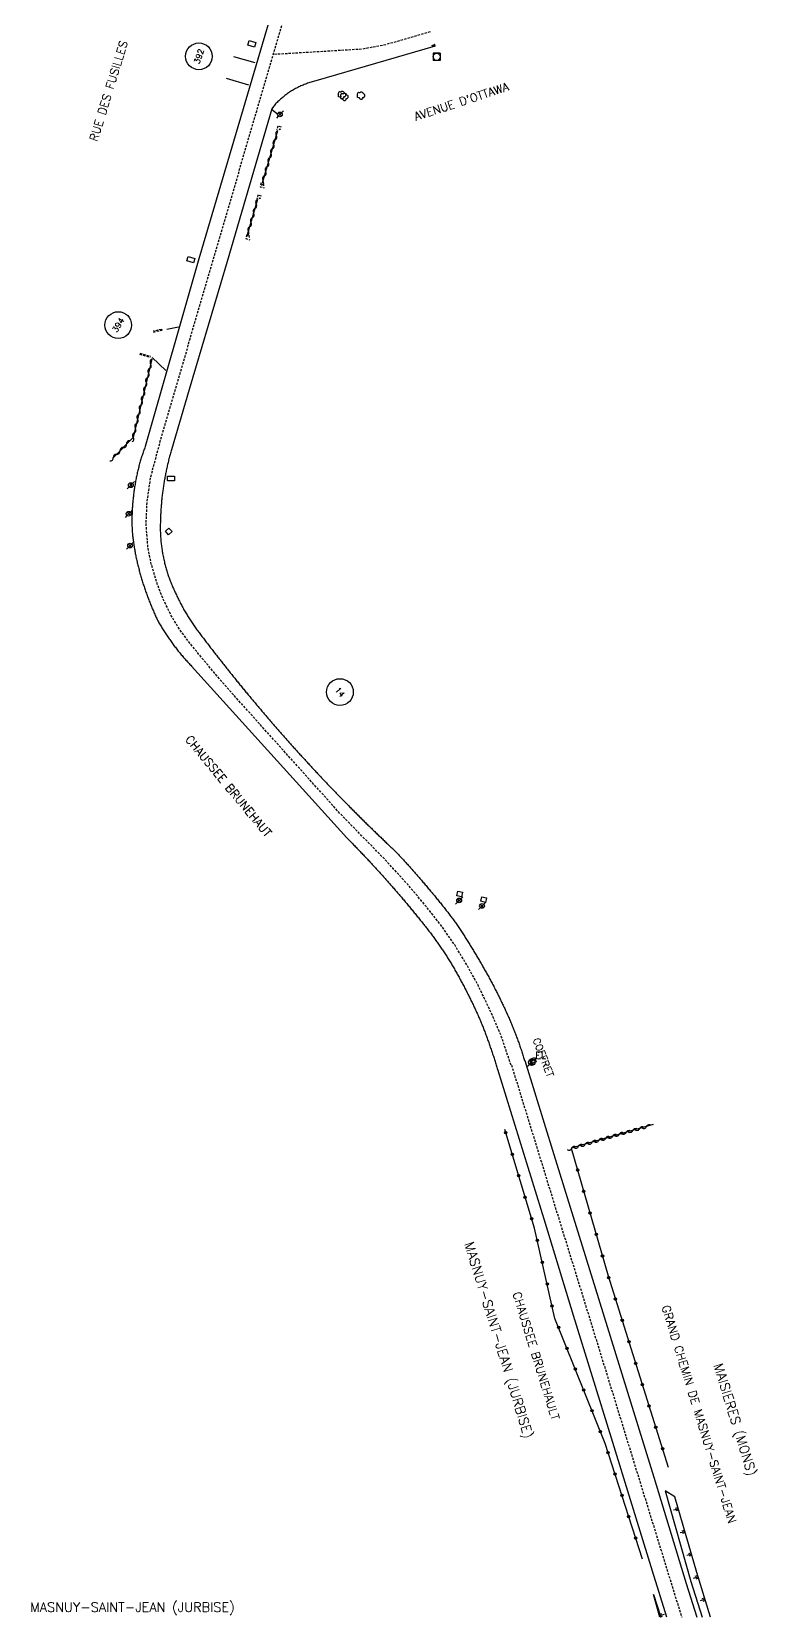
# Model space of a CAD drawing. Header units: millimetres. Extents: x 120176 to 121000, y 132000 to 133000.
# Drawn here: x 120506.4 to 120660.2, y 132000 to 132335.8 of the extents above; entities that cross this region are included whole.
import ezdxf
from ezdxf.enums import TextEntityAlignment as Align

# ---------------------------------------------------------------- set-up
doc = ezdxf.new("R2010")
doc.units = ezdxf.units.MM
doc.linetypes.add('DASHED', pattern=[0.75, 0.5, -0.25])
doc.layers.get('0').update_dxf_attribs({"linetype": 'CONTINUOUS'})
for name, color, linetype in [('W0001', 6, 'DASHED'), ('W0008', 7, 'CONTINUOUS'), ('W0017', 7, 'CONTINUOUS'), ('W0100', 7, 'CONTINUOUS'), ('W0112', 1, 'DASHED'), ('W0211', 2, 'CONTINUOUS'), ('W0300', 7, 'CONTINUOUS'), ('W0310', 3, 'CONTINUOUS'), ('W0322', 7, 'CONTINUOUS'), ('W0400', 7, 'CONTINUOUS'), ('W0420', 7, 'CONTINUOUS'), ('W0454', 7, 'CONTINUOUS'), ('W0471', 7, 'CONTINUOUS'), ('W0980', 7, 'CONTINUOUS'), ('W0984', 7, 'CONTINUOUS'), ('W0989', 7, 'CONTINUOUS'), ('W0991', 7, 'CONTINUOUS'), ('W1102', 7, 'CONTINUOUS'), ('W1471', 7, 'CONTINUOUS')]:
    doc.layers.add(name, color=color, linetype=linetype)
doc.styles.get("Standard").update_dxf_attribs({"font": 'romans.shx', "width": 0.85})

# ---------------------------------------------------------------- blocks, each defined once
blk = doc.blocks.new('T420')
for p, q in [((0.75, 0.75), (-0.75, 0.75)), ((-0.75, 0.75), (-0.75, -0.75)), ((0.75, 0.75), (0.75, -0.75)), ((0.75, -0.75), (-0.75, -0.75))]:
    blk.add_line(p, q)
blk.add_ellipse((0, 0), major_axis=(-0.53, 0.53), ratio=1, start_param=3.926991, end_param=10.210176)
blk = doc.blocks.new('T400')
for p, q in [((-0.15, 0.3), (0.15, 0.3)), ((-0.15, -0.25), (-0.15, 0.3)), ((-0.15, 0.15), (0.15, 0.15)), ((-0.15, 0), (0.15, 0)), ((0.15, 0.3), (0.15, -0.25)), ((-0.15, -0.15), (0.15, -0.15)), ((-0.15, -0.25), (-0.15, -0.3)), ((-0.15, -0.3), (0.15, -0.3)), ((0.15, -0.3), (0.15, -0.25))]:
    blk.add_line(p, q)
blk = doc.blocks.new('T300')
for p, q in [((-0.8, 0.51), (-0.86, 0.34)), ((-0.86, 0.34), (-0.86, 0.17)), ((-0.86, 0.17), (-0.74, 0.06)), ((-0.69, 0.63), (-0.8, 0.51)), ((-0.8, -0.06), (-0.74, 0.06)), ((-0.74, 0.06), (-0.69, 0.11)), ((-0.57, 0.69), (-0.69, 0.63)), ((-0.46, 0.69), (-0.57, 0.69)), ((-0.29, 0.63), (-0.46, 0.69)), ((-0.29, 0.63), (-0.17, 0.74)), ((-0.23, 0.57), (-0.29, 0.63)), ((-0.17, 0.74), (-0.06, 0.8)), ((-0.06, 0.8), (0.06, 0.8)), ((0.06, 0.8), (0.23, 0.74)), ((0.23, 0.74), (0.34, 0.63)), ((0.34, 0.63), (0.4, 0.51)), ((0.46, 0.46), (0.34, 0.46)), ((0.4, 0.51), (0.4, 0.46)), ((0.57, 0.4), (0.46, 0.46)), ((0.57, 0.4), (0.69, 0.29)), ((0.69, 0.29), (0.74, 0.17)), ((0.74, 0.06), (0.69, -0.17)), ((0.74, 0.17), (0.74, 0.06)), ((-0.8, -0.17), (-0.8, -0.06)), ((-0.8, -0.23), (-0.8, -0.17)), ((-0.74, -0.34), (-0.8, -0.23)), ((-0.69, -0.4), (-0.74, -0.34)), ((-0.51, -0.46), (-0.69, -0.4)), ((-0.4, -0.46), (-0.51, -0.46)), ((-0.4, -0.46), (-0.34, -0.46)), ((-0.34, -0.46), (-0.34, -0.4)), ((-0.34, -0.51), (-0.34, -0.46)), ((-0.29, -0.63), (-0.34, -0.51)), ((-0.17, -0.74), (-0.29, -0.63)), ((-0.06, -0.8), (-0.17, -0.74)), ((0.06, -0.8), (-0.06, -0.8)), ((0.17, -0.74), (0.06, -0.8)), ((0.23, -0.69), (0.17, -0.74)), ((0.29, -0.46), (0.23, -0.46)), ((0.29, -0.63), (0.23, -0.69)), ((0.46, -0.4), (0.29, -0.46)), ((0.34, -0.51), (0.29, -0.63)), ((0.34, -0.51), (0.34, -0.46)), ((0.57, -0.34), (0.46, -0.4)), ((0.63, -0.29), (0.57, -0.34)), ((0.69, -0.17), (0.63, -0.29))]:
    blk.add_line(p, q)
blk = doc.blocks.new('T454')
for p, q in [((-0.25, 0.25), (0.25, -0.25)), ((-0.25, -0.25), (0.25, 0.25)), ((0.75, 0.75), (0.375, 0.375)), ((-0.375, -0.375), (-0.75, -0.75))]:
    blk.add_line(p, q)
blk.add_ellipse((0, 0), major_axis=(0.354, 0.354), ratio=1, start_param=5.497787143782138, end_param=11.78097245096172)
blk = doc.blocks.new('t112o')
at = {"color": 0, "linetype": 'Continuous'}
for p, q in [((-0.5, 0.5), (0.5, 0.5)), ((-0.5, -0.5), (-0.5, 0.5)), ((0.5, 0.5), (0.5, -0.5)), ((0.5, -0.5), (-0.5, -0.5))]:
    blk.add_line(p, q, dxfattribs=at)
blk = doc.blocks.new('t310o')
at = {"color": 0, "linetype": 'Continuous'}
for centre, start, end in [((-0.5, 0.38), 216.8699, 323.1304), ((0.5, -0.37), 36.8699, 143.1303)]:
    blk.add_arc(centre, 0.625, start, end, dxfattribs=at)
blk = doc.blocks.new('T471')
for p, q in [((-0.333334, 0.333334), (-0.333334, -0.333334)), ((-0.333334, 0.333334), (0.333334, 0.333334)), ((-0.333334, 0), (0, 0)), ((0.500001, 0.500001), (1.000002, 1.000002)), ((-0.500001, -0.500001), (-1.000002, -1.000002)), ((-0.333334, -0.333334), (0.333334, -0.333334))]:
    blk.add_line(p, q)
blk.add_ellipse((0, 0), major_axis=(0.471405, 0.471405), ratio=1, start_param=5.4977871438, end_param=11.780972451)
blk = doc.blocks.new('t211o')
at = {"color": 0, "linetype": 'Continuous'}
for p, q in [((-0.29, 0.5), (-0.29, 0)), ((0, 1), (0, 0)), ((0.29, 0.5), (0.29, 0))]:
    blk.add_line(p, q, dxfattribs=at)
blk = doc.blocks.new('t322o')
at = {"color": 0, "linetype": 'Continuous'}
for radius in [0.25, 0.15]:
    blk.add_circle((0, 0), radius, dxfattribs=at)
blk = doc.blocks.new('T1471')
at = {"color": 0, "linetype": 'Continuous', "flags": 128}
blk.add_lwpolyline([(-0.75, -0.5), (-0.75, 0.5), (0.75, 0.5), (0.75, -0.5), (-0.75, -0.5)], dxfattribs=at)

msp = doc.modelspace()

# ---------------------------------------------------------------- linework, layer by layer
at = {"layer": 'W0001', "flags": 128}
for points in [[(120607.99, 132116.92), (120605.99, 132122.87), (120604.05, 132127.46), (120601.03, 132133.81), (120598.98, 132137.51), (120596.06, 132142.39), (120593.03, 132146.7), (120590.01, 132150.52), (120586.19, 132155.07), (120581.32, 132160.42), (120576.33, 132165.51), (120571.74, 132170.22), (120547.93, 132196.73), (120544.36, 132200.9), (120542.02, 132203.7), (120539.54, 132206.76), (120537.63, 132209.42), (120535.92, 132212.2), (120533.99, 132216.28), (120532.84, 132219.31), (120531.76, 132223.03), (120531.05, 132226.56), (120530.67, 132231.49), (120530.87, 132236.03), (120531.61, 132241.33), (120533.73, 132249.24), (120535.89, 132256.64), (120539.98, 132270.69), (120554.1, 132318.96), (120563.97, 132352.69), (120611.6, 132514.92)], [(120590.84, 132335.74), (120581.36, 132332.98), (120576.43, 132332.05), (120557.6, 132330.92)], [(120608.08, 132116.95), (120615.48, 132092.93), (120624.23, 132064.62), (120642.27, 132006.1), (120644.16, 132000)]]:
    msp.add_lwpolyline(points, dxfattribs=at)
at = {"layer": 'W0008', "flags": 128}
for points in [[(120559.46, 132347.48), (120541.83, 132287.68), (120530.47, 132247.9), (120530.38, 132247.67), (120530.29, 132247.43), (120530.2, 132247.19), (120530.12, 132246.95), (120530.04, 132246.71), (120529.95, 132246.47), (120529.87, 132246.23), (120529.8, 132245.99), (120529.72, 132245.75), (120529.64, 132245.51), (120529.57, 132245.27), (120529.5, 132245.03), (120529.42, 132244.78), (120529.35, 132244.54), (120529.29, 132244.3), (120529.22, 132244.06), (120529.15, 132243.81), (120529.09, 132243.57), (120529.03, 132243.32), (120528.97, 132243.08), (120528.91, 132242.83), (120528.85, 132242.59), (120528.79, 132242.34), (120528.74, 132242.1), (120528.68, 132241.85), (120528.63, 132241.6), (120528.58, 132241.35), (120528.53, 132241.11), (120528.48, 132240.86), (120528.44, 132240.61), (120528.39, 132240.36), (120528.35, 132240.11), (120528.31, 132239.86), (120528.27, 132239.61), (120528.23, 132239.36), (120528.19, 132239.11), (120528.15, 132238.86), (120528.12, 132238.61), (120528.09, 132238.36), (120528.05, 132238.1), (120528.02, 132237.85), (120527.99, 132237.6), (120527.96, 132237.35), (120527.94, 132237.1), (120527.91, 132236.85), (120527.88, 132236.59), (120527.86, 132236.34), (120527.84, 132236.09), (120527.81, 132235.84), (120527.79, 132235.59), (120527.77, 132235.34), (120527.75, 132235.08), (120527.74, 132234.83), (120527.72, 132234.58), (120527.71, 132234.33), (120527.7, 132234.08), (120527.69, 132233.82), (120527.68, 132233.57), (120527.67, 132233.32), (120527.66, 132233.07), (120527.66, 132232.82), (120527.65, 132232.56), (120527.65, 132232.31), (120527.65, 132232.06), (120527.66, 132231.81), (120527.66, 132231.55), (120527.67, 132231.3), (120527.67, 132231.05), (120527.68, 132230.8), (120527.7, 132230.54), (120527.71, 132230.29), (120527.73, 132230.04), (120527.74, 132229.79), (120527.76, 132229.53), (120527.78, 132229.28), (120527.81, 132229.03), (120527.84, 132228.78), (120527.86, 132228.52), (120527.89, 132228.27), (120527.93, 132228.02), (120527.96, 132227.77), (120528, 132227.52), (120528.04, 132227.27), (120528.07, 132227.02), (120528.11, 132226.77), (120528.15, 132226.52), (120528.2, 132226.27), (120528.24, 132226.02), (120528.28, 132225.77), (120528.33, 132225.53), (120528.38, 132225.28), (120528.42, 132225.03), (120528.47, 132224.78), (120528.52, 132224.54), (120528.58, 132224.29), (120528.63, 132224.05), (120528.68, 132223.8), (120528.74, 132223.56), (120528.79, 132223.31), (120528.85, 132223.07), (120528.91, 132222.82), (120528.97, 132222.58), (120529.03, 132222.34), (120529.09, 132222.09), (120529.16, 132221.85), (120529.22, 132221.61), (120529.29, 132221.37), (120529.35, 132221.13), (120529.42, 132220.89), (120529.49, 132220.64), (120529.56, 132220.4), (120529.63, 132220.16), (120529.7, 132219.92), (120529.77, 132219.68), (120529.85, 132219.44), (120529.92, 132219.21), (120530, 132218.97), (120530.07, 132218.73), (120530.15, 132218.49), (120530.23, 132218.25), (120530.31, 132218.01), (120530.39, 132217.78), (120530.47, 132217.54), (120530.56, 132217.3), (120530.64, 132217.07), (120530.72, 132216.83), (120530.81, 132216.59), (120530.9, 132216.36), (120530.98, 132216.12), (120531.07, 132215.89), (120531.16, 132215.65), (120531.25, 132215.42), (120531.34, 132215.19), (120531.43, 132214.95), (120531.53, 132214.72), (120531.62, 132214.48), (120531.72, 132214.25), (120531.81, 132214.02), (120531.91, 132213.79), (120532.01, 132213.55), (120532.1, 132213.32), (120532.2, 132213.09), (120532.3, 132212.86), (120532.4, 132212.63), (120532.5, 132212.39), (120532.61, 132212.16), (120532.71, 132211.93), (120532.82, 132211.71), (120532.93, 132211.48), (120533.04, 132211.26), (120533.15, 132211.03), (120533.27, 132210.81), (120533.39, 132210.59), (120533.51, 132210.37), (120533.64, 132210.16), (120533.76, 132209.94), (120533.89, 132209.73), (120534.02, 132209.51), (120534.15, 132209.3), (120534.28, 132209.09), (120534.42, 132208.88), (120534.55, 132208.67), (120534.69, 132208.46), (120534.83, 132208.25), (120534.97, 132208.04), (120535.11, 132207.84), (120535.25, 132207.63), (120535.4, 132207.43), (120535.54, 132207.22), (120535.68, 132207.02), (120535.83, 132206.81), (120535.97, 132206.61), (120536.12, 132206.41), (120536.27, 132206.2), (120536.41, 132206), (120536.56, 132205.8), (120536.71, 132205.6), (120536.86, 132205.4), (120537.01, 132205.2), (120537.17, 132205), (120537.32, 132204.8), (120537.48, 132204.61), (120537.63, 132204.41), (120537.79, 132204.22), (120537.95, 132204.02), (120538.11, 132203.83), (120538.27, 132203.64), (120538.43, 132203.45), (120538.6, 132203.26), (120538.76, 132203.07), (120538.93, 132202.89), (120539.09, 132202.7), (120539.26, 132202.51), (120539.43, 132202.33), (120539.6, 132202.15), (120539.77, 132201.96), (120539.94, 132201.78), (120540.12, 132201.6), (120540.29, 132201.42), (120573.21, 132165.03), (120573.39, 132164.86), (120573.57, 132164.68), (120573.74, 132164.5), (120573.92, 132164.32), (120574.09, 132164.14), (120574.27, 132163.96), (120574.45, 132163.78), (120574.62, 132163.6), (120574.8, 132163.42), (120574.97, 132163.24), (120575.15, 132163.06), (120575.32, 132162.88), (120575.49, 132162.7), (120575.67, 132162.52), (120575.84, 132162.34), (120576.02, 132162.16), (120576.19, 132161.97), (120576.36, 132161.79), (120576.53, 132161.61), (120576.71, 132161.43), (120576.88, 132161.25), (120577.05, 132161.06), (120577.22, 132160.88), (120577.4, 132160.7), (120577.57, 132160.52), (120577.74, 132160.33), (120577.91, 132160.15), (120578.08, 132159.97), (120578.25, 132159.78), (120578.42, 132159.6), (120578.59, 132159.41), (120578.76, 132159.23), (120578.93, 132159.05), (120579.1, 132158.86), (120579.27, 132158.68), (120579.44, 132158.49), (120579.61, 132158.31), (120579.78, 132158.12), (120579.95, 132157.94), (120580.12, 132157.75), (120580.29, 132157.56), (120580.46, 132157.38), (120580.62, 132157.19), (120580.79, 132157.01), (120580.96, 132156.82), (120581.13, 132156.63), (120581.29, 132156.44), (120581.46, 132156.26), (120581.63, 132156.07), (120581.79, 132155.88), (120581.96, 132155.69), (120582.13, 132155.51), (120582.29, 132155.32), (120582.46, 132155.13), (120582.62, 132154.94), (120582.79, 132154.75), (120582.95, 132154.56), (120583.12, 132154.38), (120583.28, 132154.19), (120583.45, 132154), (120583.61, 132153.81), (120583.78, 132153.62), (120583.94, 132153.43), (120584.1, 132153.24), (120584.27, 132153.05), (120584.43, 132152.86), (120584.59, 132152.67), (120584.76, 132152.47), (120584.92, 132152.28), (120585.08, 132152.09), (120585.24, 132151.9), (120585.41, 132151.71), (120585.57, 132151.52), (120585.73, 132151.33), (120585.89, 132151.13), (120586.05, 132150.94), (120586.21, 132150.75), (120586.37, 132150.56), (120586.53, 132150.36), (120586.7, 132150.17), (120586.86, 132149.98), (120587.02, 132149.78), (120587.17, 132149.59), (120587.33, 132149.39), (120587.49, 132149.2), (120587.65, 132149.01), (120587.81, 132148.81), (120587.97, 132148.62), (120588.13, 132148.42), (120588.29, 132148.23), (120588.45, 132148.03), (120588.6, 132147.84), (120588.76, 132147.65), (120588.91, 132147.45), (120589.07, 132147.26), (120589.22, 132147.07), (120589.37, 132146.87), (120589.53, 132146.68), (120589.68, 132146.49), (120589.83, 132146.29), (120589.99, 132146.1), (120590.14, 132145.9), (120590.29, 132145.71), (120590.44, 132145.51), (120590.59, 132145.32), (120590.74, 132145.12), (120590.89, 132144.92), (120591.04, 132144.72), (120591.19, 132144.53), (120591.34, 132144.33), (120591.48, 132144.13), (120591.63, 132143.93), (120591.78, 132143.73), (120591.92, 132143.53), (120592.07, 132143.33), (120592.21, 132143.13), (120592.36, 132142.93), (120592.5, 132142.73), (120592.64, 132142.53), (120592.78, 132142.33), (120592.93, 132142.12), (120593.07, 132141.92), (120593.21, 132141.72), (120593.35, 132141.51), (120593.48, 132141.31), (120593.62, 132141.1), (120593.76, 132140.9), (120593.89, 132140.69), (120594.03, 132140.48), (120594.16, 132140.27), (120594.3, 132140.06), (120594.43, 132139.85), (120594.56, 132139.65), (120594.69, 132139.43), (120594.82, 132139.22), (120594.96, 132139), (120595.09, 132138.79), (120595.22, 132138.57), (120595.35, 132138.36), (120595.47, 132138.14), (120595.6, 132137.93), (120595.73, 132137.71), (120595.86, 132137.5), (120595.98, 132137.28), (120596.11, 132137.06), (120596.23, 132136.84), (120596.36, 132136.63), (120596.48, 132136.41), (120596.6, 132136.19), (120596.73, 132135.97), (120596.85, 132135.75), (120596.97, 132135.53), (120597.09, 132135.31), (120597.21, 132135.09), (120597.33, 132134.87), (120597.45, 132134.65), (120597.57, 132134.43), (120597.69, 132134.21), (120597.8, 132133.99), (120597.92, 132133.77), (120598.04, 132133.55), (120598.15, 132133.32), (120598.27, 132133.1), (120598.38, 132132.88), (120598.5, 132132.66), (120598.61, 132132.43), (120598.72, 132132.21), (120598.84, 132131.98), (120598.95, 132131.76), (120599.06, 132131.54), (120599.17, 132131.31), (120599.28, 132131.09), (120599.39, 132130.86), (120599.5, 132130.64), (120599.61, 132130.41), (120599.72, 132130.18), (120599.83, 132129.96), (120599.94, 132129.73), (120600.04, 132129.51), (120600.15, 132129.28), (120600.26, 132129.05), (120600.36, 132128.82), (120600.47, 132128.6), (120600.57, 132128.37), (120600.68, 132128.14), (120600.78, 132127.91), (120600.89, 132127.68), (120600.99, 132127.46), (120601.09, 132127.23), (120601.19, 132127), (120601.29, 132126.77), (120601.39, 132126.55), (120601.49, 132126.32), (120601.59, 132126.09), (120601.68, 132125.86), (120601.78, 132125.63), (120601.87, 132125.4), (120601.96, 132125.17), (120602.05, 132124.94), (120602.15, 132124.71), (120602.24, 132124.48), (120602.32, 132124.25), (120602.41, 132124.01), (120602.5, 132123.78), (120602.59, 132123.55), (120602.67, 132123.32), (120602.76, 132123.08), (120602.85, 132122.85), (120602.93, 132122.62), (120603.01, 132122.38), (120603.1, 132122.15), (120603.18, 132121.92), (120603.26, 132121.68), (120603.35, 132121.45), (120603.43, 132121.21), (120603.51, 132120.98), (120603.59, 132120.74), (120603.67, 132120.51), (120603.75, 132120.28), (120603.83, 132120.04), (120603.91, 132119.81), (120604, 132119.57), (120604.08, 132119.33), (120604.16, 132119.09), (120604.24, 132118.85), (120604.31, 132118.62), (120604.39, 132118.38), (120604.47, 132118.14), (120604.55, 132117.9), (120604.63, 132117.66), (120604.7, 132117.43), (120604.78, 132117.19), (120604.85, 132116.95), (120604.93, 132116.71), (120605, 132116.47), (120605.08, 132116.23), (120605.15, 132115.99), (120605.16, 132115.97)], [(120591.9, 132332.71), (120566.6, 132325.36), (120566.35, 132325.29), (120566.11, 132325.22), (120565.86, 132325.15), (120565.62, 132325.08), (120565.37, 132325), (120565.13, 132324.92), (120564.89, 132324.84), (120564.65, 132324.75), (120564.41, 132324.66), (120564.18, 132324.56), (120563.94, 132324.47), (120563.71, 132324.37), (120563.48, 132324.26), (120563.25, 132324.16), (120563.01, 132324.05), (120562.79, 132323.94), (120562.56, 132323.82), (120562.33, 132323.7), (120562.11, 132323.58), (120561.88, 132323.46), (120561.67, 132323.33), (120561.46, 132323.21), (120561.26, 132323.08), (120561.05, 132322.94), (120560.85, 132322.8), (120560.65, 132322.66), (120560.46, 132322.52), (120560.26, 132322.37), (120560.07, 132322.23), (120559.88, 132322.07), (120559.69, 132321.92), (120559.51, 132321.76), (120559.32, 132321.61), (120559.14, 132321.45), (120558.95, 132321.28), (120558.77, 132321.12), (120558.59, 132320.96), (120558.42, 132320.79), (120558.25, 132320.62), (120558.09, 132320.45), (120557.93, 132320.27), (120557.78, 132320.08), (120557.63, 132319.89), (120557.28, 132319.45), (120547.86, 132287.09), (120539.82, 132260.01), (120536.03, 132247.22), (120535.96, 132246.98), (120535.89, 132246.74), (120535.82, 132246.5), (120535.76, 132246.26), (120535.69, 132246.01), (120535.63, 132245.77), (120535.57, 132245.53), (120535.5, 132245.29), (120535.44, 132245.05), (120535.38, 132244.8), (120535.32, 132244.56), (120535.27, 132244.32), (120535.21, 132244.08), (120535.15, 132243.83), (120535.1, 132243.59), (120535.04, 132243.35), (120534.99, 132243.1), (120534.94, 132242.86), (120534.89, 132242.61), (120534.84, 132242.37), (120534.79, 132242.13), (120534.74, 132241.88), (120534.7, 132241.64), (120534.65, 132241.39), (120534.61, 132241.15), (120534.56, 132240.9), (120534.52, 132240.66), (120534.48, 132240.41), (120534.44, 132240.17), (120534.4, 132239.92), (120534.36, 132239.68), (120534.32, 132239.43), (120534.29, 132239.19), (120534.25, 132238.94), (120534.22, 132238.69), (120534.19, 132238.45), (120534.15, 132238.2), (120534.12, 132237.96), (120534.09, 132237.71), (120534.06, 132237.46), (120534.03, 132237.21), (120534.01, 132236.97), (120533.98, 132236.72), (120533.96, 132236.47), (120533.93, 132236.23), (120533.91, 132235.98), (120533.89, 132235.73), (120533.87, 132235.48), (120533.85, 132235.23), (120533.83, 132234.99), (120533.81, 132234.74), (120533.79, 132234.49), (120533.78, 132234.24), (120533.76, 132233.99), (120533.75, 132233.74), (120533.74, 132233.49), (120533.72, 132233.24), (120533.71, 132232.99), (120533.7, 132232.74), (120533.7, 132232.49), (120533.69, 132232.24), (120533.68, 132231.99), (120533.68, 132231.74), (120533.67, 132231.49), (120533.67, 132231.24), (120533.67, 132230.99), (120533.66, 132230.74), (120533.66, 132230.49), (120533.67, 132230.23), (120533.67, 132229.98), (120533.68, 132229.73), (120533.69, 132229.48), (120533.7, 132229.22), (120533.71, 132228.97), (120533.73, 132228.72), (120533.75, 132228.47), (120533.77, 132228.22), (120533.79, 132227.97), (120533.81, 132227.72), (120533.84, 132227.47), (120533.87, 132227.22), (120533.9, 132226.97), (120533.93, 132226.72), (120533.97, 132226.47), (120534, 132226.22), (120534.04, 132225.97), (120534.08, 132225.72), (120534.13, 132225.47), (120534.17, 132225.23), (120534.22, 132224.98), (120534.27, 132224.73), (120534.32, 132224.49), (120534.37, 132224.24), (120534.42, 132223.99), (120534.48, 132223.75), (120534.53, 132223.5), (120534.59, 132223.25), (120534.65, 132223.01), (120534.72, 132222.76), (120534.78, 132222.52), (120534.85, 132222.28), (120534.91, 132222.04), (120534.98, 132221.8), (120535.06, 132221.56), (120535.13, 132221.32), (120535.21, 132221.08), (120535.28, 132220.85), (120535.36, 132220.61), (120535.44, 132220.38), (120535.53, 132220.14), (120535.61, 132219.91), (120535.7, 132219.68), (120535.79, 132219.44), (120535.88, 132219.21), (120535.97, 132218.98), (120536.07, 132218.75), (120536.16, 132218.52), (120536.26, 132218.29), (120536.36, 132218.07), (120536.46, 132217.84), (120536.56, 132217.61), (120536.66, 132217.38), (120536.76, 132217.16), (120536.87, 132216.93), (120536.97, 132216.71), (120537.08, 132216.48), (120537.18, 132216.26), (120537.29, 132216.03), (120537.4, 132215.81), (120537.51, 132215.59), (120537.62, 132215.36), (120537.74, 132215.14), (120537.85, 132214.92), (120537.96, 132214.69), (120538.08, 132214.47), (120538.2, 132214.24), (120538.32, 132214.02), (120538.44, 132213.8), (120538.56, 132213.58), (120538.69, 132213.36), (120538.81, 132213.14), (120538.94, 132212.92), (120539.07, 132212.7), (120539.2, 132212.48), (120539.33, 132212.26), (120539.46, 132212.05), (120539.59, 132211.83), (120539.73, 132211.62), (120539.86, 132211.41), (120540, 132211.19), (120540.14, 132210.98), (120540.28, 132210.77), (120540.42, 132210.56), (120540.56, 132210.35), (120540.71, 132210.14), (120540.85, 132209.94), (120541, 132209.73), (120541.14, 132209.52), (120541.29, 132209.32), (120541.44, 132209.11), (120541.6, 132208.91), (120541.75, 132208.71), (120541.9, 132208.51), (120542.05, 132208.31), (120542.2, 132208.11), (120542.35, 132207.91), (120542.5, 132207.71), (120542.65, 132207.51), (120542.81, 132207.31), (120542.96, 132207.11), (120543.11, 132206.91), (120543.26, 132206.71), (120543.41, 132206.51), (120543.57, 132206.31), (120543.72, 132206.12), (120543.87, 132205.92), (120544.02, 132205.72), (120544.18, 132205.52), (120544.33, 132205.32), (120544.48, 132205.12), (120544.64, 132204.92), (120544.79, 132204.73), (120544.94, 132204.53), (120545.1, 132204.33), (120545.25, 132204.13), (120545.4, 132203.93), (120545.56, 132203.74), (120545.71, 132203.54), (120545.87, 132203.34), (120546.02, 132203.15), (120546.17, 132202.95), (120546.33, 132202.75), (120546.48, 132202.55), (120546.64, 132202.36), (120546.79, 132202.16), (120546.95, 132201.96), (120547.1, 132201.77), (120547.26, 132201.57), (120547.41, 132201.38), (120547.57, 132201.18), (120547.73, 132200.98), (120547.88, 132200.79), (120548.04, 132200.59), (120548.19, 132200.4), (120548.35, 132200.2), (120548.51, 132200.01), (120548.66, 132199.81), (120548.82, 132199.62), (120548.98, 132199.42), (120549.13, 132199.23), (120549.29, 132199.03), (120549.45, 132198.84), (120549.6, 132198.64), (120549.76, 132198.45), (120549.92, 132198.25), (120550.08, 132198.06), (120550.23, 132197.87), (120550.39, 132197.67), (120550.55, 132197.48), (120550.71, 132197.28), (120550.87, 132197.09), (120551.03, 132196.9), (120551.18, 132196.7), (120551.34, 132196.51), (120551.5, 132196.32), (120551.66, 132196.12), (120551.82, 132195.93), (120551.98, 132195.74), (120552.14, 132195.55), (120552.3, 132195.35), (120552.46, 132195.16), (120552.62, 132194.97), (120552.78, 132194.78), (120552.94, 132194.58), (120553.1, 132194.39), (120553.26, 132194.2), (120553.42, 132194.01), (120553.58, 132193.82), (120553.74, 132193.62), (120553.9, 132193.43), (120554.06, 132193.24), (120554.22, 132193.05), (120554.38, 132192.86), (120554.54, 132192.67), (120554.7, 132192.48), (120554.87, 132192.29), (120555.03, 132192.1), (120555.19, 132191.91), (120555.35, 132191.72), (120555.51, 132191.53), (120555.68, 132191.34), (120555.84, 132191.14), (120556, 132190.96), (120556.16, 132190.77), (120556.33, 132190.58), (120556.49, 132190.39), (120556.65, 132190.2), (120556.81, 132190.01), (120556.98, 132189.82), (120557.14, 132189.63), (120557.3, 132189.44), (120557.47, 132189.25), (120557.63, 132189.06), (120557.8, 132188.87), (120557.96, 132188.68), (120558.12, 132188.5), (120558.29, 132188.31), (120558.45, 132188.12), (120558.62, 132187.93), (120558.78, 132187.74), (120558.95, 132187.56), (120559.11, 132187.37), (120559.28, 132187.18), (120559.44, 132186.99), (120559.61, 132186.81), (120559.77, 132186.62), (120559.94, 132186.43), (120560.1, 132186.24), (120560.27, 132186.06), (120560.43, 132185.87), (120560.6, 132185.68), (120560.77, 132185.5), (120560.93, 132185.31), (120561.1, 132185.12), (120561.27, 132184.94), (120561.43, 132184.75), (120561.6, 132184.57), (120561.77, 132184.38), (120561.93, 132184.19), (120562.1, 132184.01), (120562.27, 132183.82), (120562.43, 132183.64), (120562.6, 132183.45), (120562.77, 132183.27), (120562.94, 132183.08), (120563.11, 132182.9), (120563.27, 132182.71), (120563.44, 132182.53), (120563.61, 132182.34), (120563.78, 132182.16), (120563.95, 132181.97), (120564.12, 132181.79), (120564.28, 132181.61), (120564.45, 132181.42), (120564.62, 132181.24), (120564.79, 132181.05), (120564.96, 132180.87), (120565.13, 132180.69), (120565.3, 132180.5), (120565.47, 132180.32), (120565.64, 132180.14), (120565.81, 132179.95), (120565.98, 132179.77), (120566.15, 132179.59), (120566.32, 132179.4), (120566.49, 132179.22), (120566.66, 132179.04), (120566.83, 132178.86), (120567, 132178.67), (120567.17, 132178.49), (120567.35, 132178.31), (120567.52, 132178.13), (120567.69, 132177.95), (120567.86, 132177.76), (120568.03, 132177.58), (120568.2, 132177.4), (120568.37, 132177.22), (120568.55, 132177.04), (120568.72, 132176.86), (120568.89, 132176.68), (120569.06, 132176.5), (120569.24, 132176.31), (120569.41, 132176.13), (120569.58, 132175.95), (120569.75, 132175.77), (120569.93, 132175.59), (120570.1, 132175.41), (120570.27, 132175.23), (120570.45, 132175.05), (120570.62, 132174.87), (120570.79, 132174.69), (120570.97, 132174.51), (120571.14, 132174.33), (120571.32, 132174.15), (120571.49, 132173.97), (120571.67, 132173.8), (120571.84, 132173.62), (120572.01, 132173.44), (120572.19, 132173.26), (120572.36, 132173.08), (120572.54, 132172.9), (120572.71, 132172.72), (120572.89, 132172.54), (120573.06, 132172.37), (120573.24, 132172.19), (120573.42, 132172.01), (120573.59, 132171.83), (120573.77, 132171.65), (120573.94, 132171.48), (120574.12, 132171.3), (120574.3, 132171.12), (120574.47, 132170.94), (120574.65, 132170.77), (120574.83, 132170.59), (120575, 132170.41), (120575.18, 132170.24), (120575.36, 132170.06), (120575.53, 132169.88), (120575.71, 132169.71), (120575.89, 132169.53), (120576.07, 132169.35), (120576.24, 132169.18), (120576.42, 132169), (120576.6, 132168.82), (120576.78, 132168.65), (120576.96, 132168.47), (120577.13, 132168.3), (120577.31, 132168.12), (120577.49, 132167.95), (120577.67, 132167.77), (120577.85, 132167.6), (120578.03, 132167.42), (120578.21, 132167.25), (120578.39, 132167.07), (120578.57, 132166.9), (120578.74, 132166.72), (120578.92, 132166.55), (120579.1, 132166.37), (120579.28, 132166.2), (120579.46, 132166.02), (120579.64, 132165.85), (120579.82, 132165.68), (120580, 132165.5), (120580.19, 132165.33), (120580.37, 132165.16), (120580.55, 132164.98), (120580.73, 132164.81), (120580.91, 132164.64), (120581.09, 132164.46), (120581.27, 132164.29), (120581.45, 132164.12), (120581.63, 132163.94), (120581.82, 132163.77), (120582, 132163.6), (120582.18, 132163.43), (120582.36, 132163.25), (120582.54, 132163.08), (120582.73, 132162.91), (120582.91, 132162.74), (120583.09, 132162.57), (120583.27, 132162.39), (120583.46, 132162.22), (120583.64, 132162.05), (120583.81, 132161.87), (120583.98, 132161.68), (120584.15, 132161.5), (120584.32, 132161.32), (120584.49, 132161.13), (120584.66, 132160.95), (120584.83, 132160.76), (120585, 132160.58), (120585.17, 132160.4), (120585.34, 132160.21), (120585.51, 132160.02), (120585.68, 132159.84), (120585.85, 132159.65), (120586.02, 132159.47), (120586.18, 132159.28), (120586.35, 132159.1), (120586.52, 132158.91), (120586.69, 132158.72), (120586.85, 132158.53), (120587.02, 132158.35), (120587.19, 132158.16), (120587.35, 132157.97), (120587.52, 132157.78), (120587.68, 132157.6), (120587.85, 132157.41), (120588.02, 132157.22), (120588.18, 132157.03), (120588.34, 132156.84), (120588.51, 132156.65), (120588.67, 132156.46), (120588.84, 132156.27), (120589, 132156.08), (120589.16, 132155.89), (120589.33, 132155.7), (120589.49, 132155.51), (120589.65, 132155.32), (120589.81, 132155.13), (120589.98, 132154.94), (120590.14, 132154.75), (120590.3, 132154.56), (120590.46, 132154.36), (120590.62, 132154.17), (120590.78, 132153.98), (120590.94, 132153.79), (120591.1, 132153.6), (120591.26, 132153.4), (120591.42, 132153.21), (120591.58, 132153.02), (120591.74, 132152.82), (120591.9, 132152.63), (120592.06, 132152.43), (120592.22, 132152.24), (120592.38, 132152.05), (120592.53, 132151.85), (120592.69, 132151.66), (120592.85, 132151.46), (120593.01, 132151.27), (120593.16, 132151.07), (120593.32, 132150.87), (120593.48, 132150.68), (120593.63, 132150.48), (120593.79, 132150.29), (120593.95, 132150.09), (120594.1, 132149.89), (120594.26, 132149.7), (120594.41, 132149.5), (120594.57, 132149.3), (120594.72, 132149.1), (120594.87, 132148.9), (120595.03, 132148.7), (120595.18, 132148.5), (120595.33, 132148.3), (120595.48, 132148.1), (120595.63, 132147.9), (120595.78, 132147.7), (120595.93, 132147.5), (120596.08, 132147.29), (120596.23, 132147.09), (120596.37, 132146.88), (120596.52, 132146.68), (120596.66, 132146.47), (120596.8, 132146.26), (120596.94, 132146.06), (120597.09, 132145.85), (120597.23, 132145.64), (120597.36, 132145.43), (120597.5, 132145.22), (120597.64, 132145.01), (120597.77, 132144.8), (120597.91, 132144.58), (120598.04, 132144.37), (120598.17, 132144.16), (120598.3, 132143.95), (120598.44, 132143.74), (120598.57, 132143.53), (120598.7, 132143.32), (120598.83, 132143.11), (120598.96, 132142.89), (120599.1, 132142.68), (120599.23, 132142.47), (120599.36, 132142.26), (120599.49, 132142.05), (120599.62, 132141.83), (120599.75, 132141.62), (120599.88, 132141.41), (120600.01, 132141.19), (120600.13, 132140.98), (120600.26, 132140.77), (120600.39, 132140.55), (120600.52, 132140.34), (120600.65, 132140.13), (120600.77, 132139.91), (120600.9, 132139.7), (120601.03, 132139.48), (120601.15, 132139.27), (120601.28, 132139.05), (120601.41, 132138.84), (120601.53, 132138.62), (120601.66, 132138.41), (120601.78, 132138.19), (120601.91, 132137.98), (120602.03, 132137.76), (120602.15, 132137.55), (120602.28, 132137.33), (120602.4, 132137.11), (120602.52, 132136.9), (120602.64, 132136.68), (120602.77, 132136.46), (120602.89, 132136.24), (120603.01, 132136.03), (120603.13, 132135.81), (120603.25, 132135.59), (120603.37, 132135.37), (120603.49, 132135.15), (120603.61, 132134.94), (120603.72, 132134.72), (120603.84, 132134.5), (120603.96, 132134.28), (120604.08, 132134.06), (120604.19, 132133.84), (120604.31, 132133.62), (120604.43, 132133.4), (120604.54, 132133.18), (120604.66, 132132.95), (120604.77, 132132.73), (120604.88, 132132.51), (120605, 132132.29), (120605.11, 132132.07), (120605.22, 132131.85), (120605.33, 132131.62), (120605.45, 132131.4), (120605.56, 132131.18), (120605.67, 132130.95), (120605.78, 132130.73), (120605.89, 132130.5), (120605.99, 132130.28), (120606.1, 132130.06), (120606.21, 132129.83), (120606.32, 132129.61), (120606.42, 132129.38), (120606.53, 132129.15), (120606.64, 132128.93), (120606.74, 132128.7), (120606.85, 132128.47), (120606.95, 132128.24), (120607.06, 132128.01), (120607.16, 132127.78), (120607.26, 132127.55), (120607.37, 132127.31), (120607.47, 132127.08), (120607.57, 132126.85), (120607.67, 132126.62), (120607.77, 132126.39), (120607.87, 132126.15), (120607.96, 132125.92), (120608.06, 132125.69), (120608.16, 132125.45), (120608.25, 132125.22), (120608.35, 132124.99), (120608.44, 132124.75), (120608.54, 132124.52), (120608.63, 132124.28), (120608.72, 132124.05), (120608.81, 132123.81), (120608.91, 132123.58), (120609, 132123.34), (120609.09, 132123.11), (120609.17, 132122.87), (120609.26, 132122.63), (120609.35, 132122.4), (120609.44, 132122.16), (120609.52, 132121.92), (120609.61, 132121.68), (120609.69, 132121.45), (120609.78, 132121.21), (120609.86, 132120.97), (120609.94, 132120.73), (120610.02, 132120.49), (120610.11, 132120.25), (120610.19, 132120.01), (120610.27, 132119.77), (120610.34, 132119.53), (120610.42, 132119.29), (120610.5, 132119.05), (120610.58, 132118.81), (120610.65, 132118.57), (120610.73, 132118.33), (120610.8, 132118.09), (120610.87, 132117.88)], [(120557.25, 132319.35), (120558.52, 132318.36)], [(120640.99, 132000), (120637.98, 132009.74), (120629.28, 132037.96), (120621.25, 132063.88), (120615.29, 132083.39), (120605.22, 132115.99)], [(120610.94, 132117.9), (120617.05, 132098.01), (120625.92, 132069.52), (120638.25, 132029.65), (120645.11, 132007.18), (120647.36, 132000)]]:
    msp.add_lwpolyline(points, dxfattribs=at)
at = {"layer": 'W0017', "flags": 128}
for points in [[(120553.79, 132329.13), (120549.25, 132330.45)], [(120547.66, 132325.95), (120552.36, 132324.51)], [(120535.05, 132272.78), (120537.53, 132273.28)], [(120534.84, 132264.01), (120531.93, 132266.78)]]:
    msp.add_lwpolyline(points, dxfattribs=at)
at = {"layer": 'W0100', "flags": 128}
msp.add_lwpolyline([(120612.07, 132117.7), (120612.36, 132116.95), (120612.65, 132117.06), (120612.34, 132117.78)], close=True, dxfattribs=at)
at = {"layer": 'W0112', "flags": 128}
for points in [[(120559.35, 132315.53), (120558.57, 132315.72), (120558.32, 132314.93)], [(120559.23, 132315.03), (120558.92, 132315.11), (120558.81, 132314.78)], [(120555.12, 132300.91), (120554.34, 132301.14), (120554.13, 132300.31)], [(120555.07, 132303.72), (120554.83, 132302.93), (120555.65, 132302.69)], [(120555.56, 132303.58), (120555.47, 132303.28), (120555.79, 132303.18)], [(120554.98, 132300.42), (120554.71, 132300.5), (120554.62, 132300.18)], [(120552, 132292.73), (120551.77, 132291.94), (120552.63, 132291.69)], [(120552.49, 132292.58), (120552.4, 132292.29), (120552.77, 132292.18)], [(120532.2, 132272.13), (120534.04, 132272.58), (120534.02, 132272.77), (120533.83, 132272.73), (120532.15, 132272.32)], [(120529.27, 132267.48), (120531.51, 132266.84)], [(120529.32, 132267.67), (120531.57, 132267.03)]]:
    msp.add_lwpolyline(points, dxfattribs=at)
at = {"layer": 'W0211', "flags": 128}
for points in [[(120640.63, 132026.76), (120646.06, 132007.55), (120648.47, 132000)], [(120650.25, 132000), (120647.34, 132009.45), (120642.68, 132025.48), (120640.63, 132026.76)], [(120639.55, 132000), (120638.2, 132004.82), (120639.76, 132000)]]:
    msp.add_lwpolyline(points, dxfattribs=at)
at = {"layer": 'W0310', "flags": 128}
for points in [[(120558.51, 132314.79), (120555.26, 132303.71)], [(120554.25, 132300.22), (120552.11, 132292.72)], [(120531.85, 132266.39), (120527.91, 132249.84), (120523.68, 132245.55)], [(120638.13, 132104.34), (120620.76, 132099.31)]]:
    msp.add_lwpolyline(points, dxfattribs=at)
at = {"layer": 'W0322', "flags": 128}
for points in [[(120635.83, 132012.28), (120627.94, 132036.78), (120617.3, 132063.3), (120612.95, 132082.42), (120606.67, 132103.27)], [(120620.76, 132099.31), (120628.57, 132072.34), (120641.31, 132031.82)]]:
    msp.add_lwpolyline(points, dxfattribs=at)
at = {"layer": 'W1102'}
for centre in [(120541.85, 132330.54), (120524.76, 132273.63), (120571.74, 132195.92)]:
    msp.add_circle(centre, 2.83, dxfattribs=at)

# ---------------------------------------------------------------- block references
at = {"layer": 'W0112'}
for p, rotation in [((120535.46, 132229.95), 222.0110214755761), ((120597.1, 132153.14), 347.3164912562298), ((120602.21, 132151.99), 167.3164912559545), ((120612.68, 132117.89), 200.5412963712838)]:
    msp.add_blockref('t112o', p, dxfattribs=dict(at, rotation=rotation))
at = {"layer": 'W0211'}
for p, rotation in [((120643.4, 132023), 106.20605085069), ((120644.8, 132018.2), 106.2060508506773), ((120646.19, 132013.4), 106.206050850682), ((120647.6, 132008.6), 107.136338363228), ((120649.07, 132003.82), 107.136338363231), ((120639.46, 132000.33), 285.708466161144)]:
    msp.add_blockref('t211o', p, dxfattribs=dict(at, rotation=rotation))
at = {"layer": 'W0300'}
for p in [(120572.2, 132322.33), (120572.7, 132321.94), (120576.23, 132322.19)]:
    msp.add_blockref('T300', p, dxfattribs=at)
at = {"layer": 'W0310'}
for p, rotation in [((120558.23, 132313.83), 253.641866232691), ((120557.1, 132309.99), 253.641866232691), ((120557.66, 132311.91), 253.641866232691), ((120556.54, 132308.08), 253.641866232691), ((120555.41, 132304.24), 253.641866232691), ((120555.97, 132306.16), 253.641866232691), ((120553.43, 132297.33), 254.0515659962218), ((120553.98, 132299.25), 254.0515659962218), ((120552.33, 132293.48), 254.0515659962218), ((120552.88, 132295.41), 254.0515659962218), ((120531.16, 132263.47), 256.5966901140181), ((120531.62, 132265.41), 256.5966901140181), ((120530.23, 132259.58), 256.5966901140181), ((120530.69, 132261.52), 256.5966901140181), ((120529.77, 132257.63), 256.5966901140181), ((120528.84, 132253.74), 256.5966901140181), ((120529.3, 132255.69), 256.5966901140181), ((120527.91, 132249.85), 256.5966901140181), ((120528.38, 132251.8), 256.5966901140181), ((120525.11, 132247), 225.3841389696805), ((120526.51, 132248.42), 225.3841389696805), ((120523.7, 132245.58), 225.3841389696805), ((120630.92, 132102.25), 196.1448131891006), ((120632.36, 132102.67), 196.1448131891006), ((120633.8, 132103.08), 196.1448131891006), ((120635.25, 132103.5), 196.1448131891006), ((120636.69, 132103.92), 196.1448131891006), ((120620.84, 132099.33), 196.1448131891006), ((120622.28, 132099.75), 196.1448131891006), ((120623.72, 132100.17), 196.1448131891006), ((120625.16, 132100.58), 196.1448131891006), ((120626.6, 132101), 196.1448131891006), ((120628.04, 132101.42), 196.1448131891006), ((120629.48, 132101.83), 196.1448131891006)]:
    msp.add_blockref('t310o', p, dxfattribs=dict(at, rotation=rotation))
at = {"layer": 'W0322'}
for p, rotation in [((120606.88, 132102.6), 106.7563108517694), ((120608.24, 132098.05), 106.7563108517694), ((120609.61, 132093.5), 106.7563108517694), ((120622.08, 132094.75), 286.14481318906), ((120610.98, 132088.96), 106.7563108517694), ((120623.4, 132090.18), 286.14481318906), ((120624.72, 132085.62), 286.14481318906), ((120612.35, 132084.41), 106.7563108517694), ((120613.54, 132079.81), 102.81209701613), ((120626.05, 132081.06), 286.14481318906), ((120627.37, 132076.5), 286.14481318906), ((120614.6, 132075.18), 102.81209701613), ((120615.65, 132070.55), 102.81209701613), ((120628.7, 132071.94), 287.4497753909836), ((120616.7, 132065.92), 102.81209701613), ((120630.12, 132067.4), 287.4497753909836), ((120631.54, 132062.87), 287.4497753909836), ((120618.07, 132061.38), 111.8700254006519), ((120619.84, 132056.97), 111.8700254006519), ((120632.97, 132058.34), 287.4497753909836), ((120621.61, 132052.57), 111.8700254006519), ((120634.39, 132053.81), 287.4497753909836), ((120635.82, 132049.28), 287.4497753909836), ((120623.38, 132048.16), 111.8700254006519), ((120625.15, 132043.75), 111.8700254006519), ((120637.24, 132044.75), 287.4497753909836), ((120626.92, 132039.34), 111.8700254006519), ((120638.67, 132040.22), 287.4497753909836), ((120640.09, 132035.68), 287.4497753909836), ((120628.55, 132034.89), 107.8390364752799), ((120630.01, 132030.36), 107.8390364752799), ((120631.47, 132025.84), 107.8390364752799), ((120632.92, 132021.32), 107.8390364752799), ((120634.38, 132016.8), 107.8390364752799)]:
    msp.add_blockref('t322o', p, dxfattribs=dict(at, rotation=rotation))
at = {"layer": 'W0400', "rotation": 106.2000213960212}
msp.add_blockref('T400', (120591.58, 132332.8), dxfattribs=at)
at = {"layer": 'W0420'}
msp.add_blockref('T420', (120592.24, 132330.44), dxfattribs=at)
at = {"layer": 'W0454'}
for p in [(120559.01, 132318.23), (120527.43, 132239.73), (120526.96, 132233.67), (120527.26, 132226.94), (120597, 132151.79), (120601.84, 132150.63)]:
    msp.add_blockref('T454', p, dxfattribs=at)
at = {"layer": 'W0471'}
msp.add_blockref('T471', (120612.39, 132117.54), dxfattribs=at)
at = {"layer": 'W1471'}
for p, rotation in [((120553.06, 132333.2), 343.5746623871366), ((120540.14, 132287.48), 344.0558720579596), ((120535.95, 132241.14), 179.8072375005635)]:
    msp.add_blockref('T1471', p, dxfattribs=dict(at, rotation=rotation))

# ---------------------------------------------------------------- texts
at = {"layer": 'W0980'}
for s, p in [('MASNUY-SAINT-JEAN (JURBISE)', (120605.28, 132058.68)), ('MAISIERES (MONS)', (120655.35, 132041.84))]:
    msp.add_text(s, height=2, rotation=287.136, dxfattribs=at).set_placement(p, align=Align.MIDDLE)
msp.add_text('MASNUY-SAINT-JEAN (JURBISE)', height=2, dxfattribs=at).set_placement((120527.76, 132002), align=Align.MIDDLE)
at = {"layer": 'W0984'}
msp.add_text('COFFRET', height=1.5, rotation=291.144, dxfattribs=at).set_placement((120614.83, 132118.54), align=Align.MIDDLE)
msp.add_text('EL', height=1.5, dxfattribs=at).set_placement((120614.29, 132118.98), align=Align.MIDDLE)
at = {"layer": 'W0989'}
for s, rotation, p in [('RUE DES FUSILLES', 72.8875, (120522.71, 132323.21)), ("AVENUE D'OTTAWA", 18.0624, (120597.48, 132320.97)), ('CHAUSSEE BRUNEHAUT', 309.6458, (120548.13, 132176)), ('CHAUSSEE BRUNEHAULT', 287.136, (120613.31, 132055.34)), ('GRAND CHEMIN DE MASNUY-SAINT-JEAN', 287.136, (120647.82, 132043))]:
    msp.add_text(s, height=1.75, rotation=rotation, dxfattribs=at).set_placement(p, align=Align.MIDDLE)
at = {"layer": 'W0991'}
for s, rotation, p in [('392', 70.5145, (120541.85, 132330.54)), ('394', 58.6768, (120524.76, 132273.63)), ('14', 308.7116, (120571.74, 132195.92))]:
    msp.add_text(s, height=1.25, rotation=rotation, dxfattribs=at).set_placement(p, align=Align.MIDDLE)

doc.saveas('drawing.dxf')
